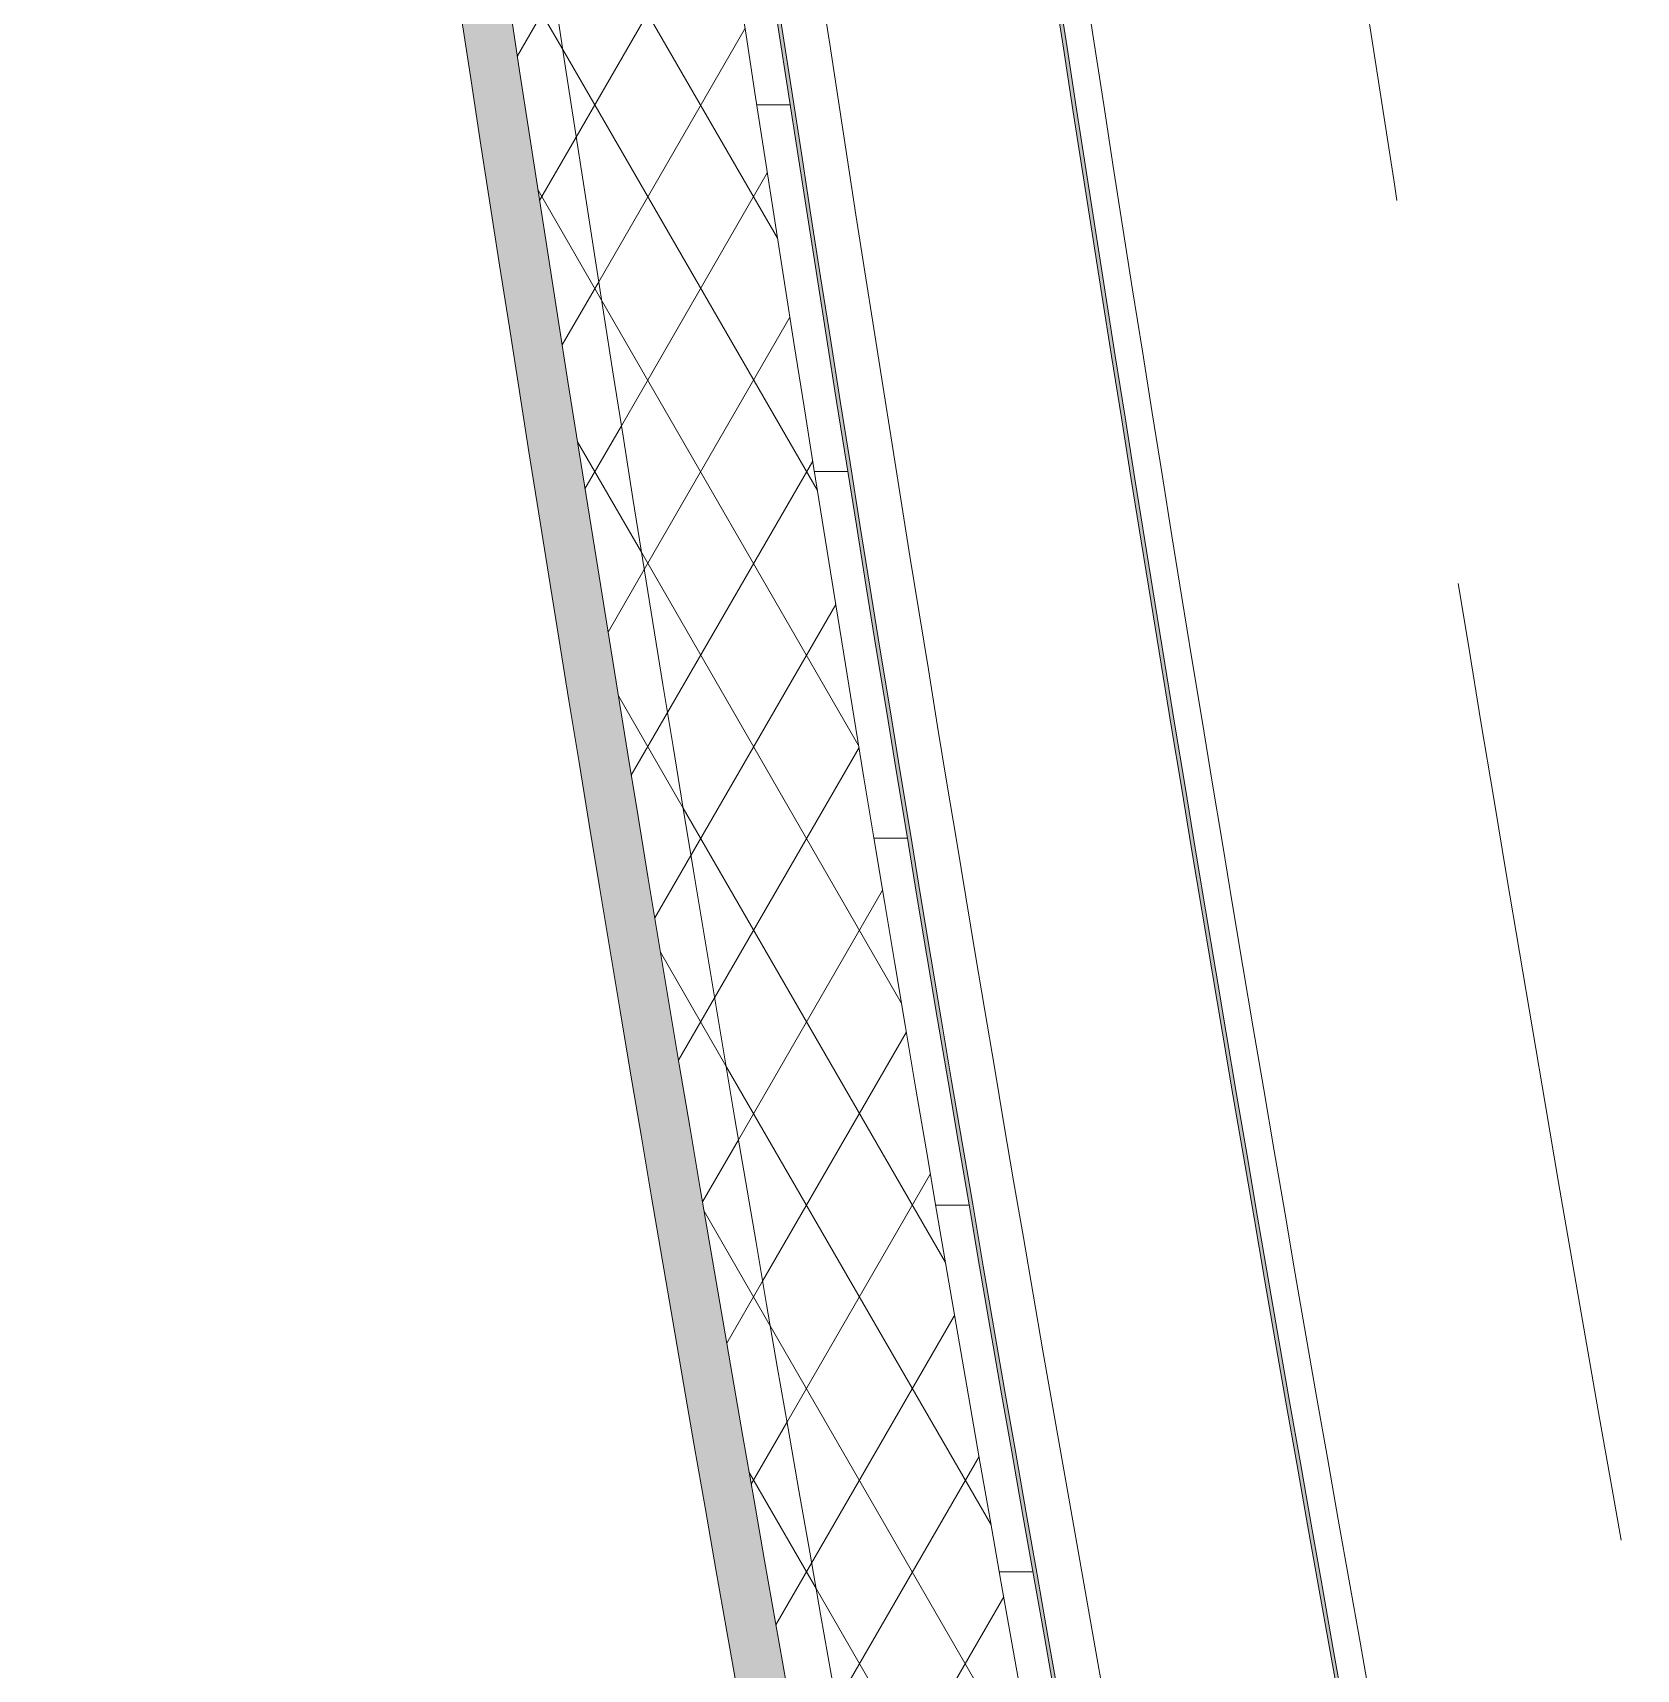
# Model space of a CAD drawing. Header units: millimetres. Extents: x -50172 to 74273, y -80883 to 11206.
# Drawn here: x -42569 to -41694, y -63853 to -62961 of the extents above; entities that cross this region are included whole.
import ezdxf
from ezdxf.enums import TextEntityAlignment as Align

# ---------------------------------------------------------------- set-up
doc = ezdxf.new("R2010")
doc.units = ezdxf.units.MM
doc.header["$MEASUREMENT"] = 0
doc.linetypes.add('Double Dashed', pattern=[1093.611073, 529.166651, -211.666656, 141.111112, -211.666656])
for name, color, linetype in [('A-25-M_Wall_Ext', 7, 'Continuous'), ('New_A-15-MG_Structural_Grid_Phase_2', 7, 'Continuous'), ('New_A-20-M_Floor_Slab', 7, 'Continuous'), ('New_A-25-M_Wall_Int', 7, 'Continuous')]:
    doc.layers.add(name, color=color, linetype=linetype)
for name, color, linetype, lineweight in [('A-25-M_Wall_Ext_Pen_No__1', 7, 'Continuous', 13), ('New_A-20-M_Floor_Slab_Pen_No__89', 8, 'Continuous', 20), ('New_A-25-M_Wall_Int_Pen_No__1', 7, 'Continuous', 13)]:
    doc.layers.add(name, color=color, linetype=linetype, lineweight=lineweight)
for name, color, linetype, lineweight, true_color in [('A-25-M_Wall_Ext_Pen_No__107', 7, 'Continuous', 15, 0xa6a6a6), ('New_A-15-MG_Structural_Grid_Phase_2_Pen_No__222', 7, 'Continuous', 13, 0x65af33), ('New_A-25-M_Wall_Int_Pen_No__81', 7, 'Continuous', 20, 0x6a6a6a)]:
    doc.layers.add(name, color=color, linetype=linetype, lineweight=lineweight, true_color=true_color)
doc.styles.add('GENERATED_STYLE_4', font='')
doc.styles.get('GENERATED_STYLE_4').set_extended_font_data('Swis721 BT')
pattern_1 = [(60, (0, 0), (-43.30127, 25), []), (120, (0, 0), (43.30127, 25), [])]

# ---------------------------------------------------------------- blocks, each defined once
blk = doc.blocks.new('Slab_72_1', base_point=(-42333.29, -61441.2))
at = {"layer": 'New_A-20-M_Floor_Slab_Pen_No__89', "linetype": 'Continuous', "flags": 128}
blk.add_lwpolyline([(-42333.29, -61441.2), (-41972.22, -61401.42), (-41891.31, -61215.87), (-38443.39, -62719.34), (-39389.38, -64888.81), (-38066.61, -65465.6), (-36669.45, -66074.83), (-37137.69, -67148.64), (-37136.69, -67149.07), (-38218.56, -69630.14, -0.146996), (-40926.49, -67202.74, -0.080916), (-41673.87, -65403.74, -0.028315)], format="xyb", close=True, dxfattribs=at)
blk = doc.blocks.new('Wall_59_1', base_point=(-41650.69, -61617.63))
at = {"layer": 'New_A-25-M_Wall_Int_Pen_No__81', "linetype": 'Continuous', "lineweight": 0, "true_color": 0x353535}
blk.add_hatch(color=250, dxfattribs=at).paths.add_polyline_path([(-41748.55, -61486.6, 0.021109), (-41260.46, -64578.96), (-41259.47, -64578.8, -0.021106), (-41747.49, -61487.06)])
at = {"layer": 'New_A-25-M_Wall_Int_Pen_No__1', "linetype": 'Continuous'}
for radius, start, end in [(37093.18, 186.548948, 191.387908), (37092.18, 186.551629, 191.387963)]:
    blk.add_arc((-4897.54, -57254.9), radius, start, end, dxfattribs=at)
blk = doc.blocks.new('Wall_158_1', base_point=(-42568.57, -61112.06))
at = {"layer": 'A-25-M_Wall_Ext_Pen_No__107', "linetype": 'Continuous', "lineweight": 0, "true_color": 0x535353}
for points in [[(-42248.23, -61079.38, 0.02926), (-41554.07, -65375.82), (-41552.13, -65375.36, -0.02926), (-42246.24, -61079.17)], [(-42399.45, -61094.81, 0.02927), (-41702.11, -65410.33), (-41700.16, -65409.87, -0.02927), (-42397.46, -61094.6)]]:
    blk.add_hatch(color=251, dxfattribs=at).paths.add_polyline_path(points)
at = {"layer": 'A-25-M_Wall_Ext_Pen_No__107', "linetype": 'Continuous'}
h = blk.add_hatch(dxfattribs=at)
h.set_pattern_fill('Plaster_0001', color=256, style=0, pattern_type=2)
h.set_pattern_definition([(99.1803, (0, 0), (170.98653, 27.63342), [0, -100]), (99.1803, (-93.47, 35.54), (170.98653, 27.63342), [0, -100])])
h.paths.add_polyline_path([(-42246.24, -61079.17, 0.02926), (-41552.13, -65375.36), (-41537.52, -65371.96, -0.029259), (-42231.32, -61077.65)])
h = blk.add_hatch(dxfattribs=at)
h.set_pattern_fill('Plywood_0001', color=256, style=0, pattern_type=2)
h.set_pattern_definition([(0, (0, 0), (0, 200), [])])
h.paths.add_polyline_path([(-42417.35, -61096.63, 0.029271), (-41719.64, -65414.41), (-41702.11, -65410.33, -0.02927), (-42399.45, -61094.81)])
h = blk.add_hatch(dxfattribs=at)
h.set_pattern_fill('Batt_Insulation_0001', color=256, style=0, pattern_type=2)
h.set_pattern_definition(pattern_1)
h.paths.add_polyline_path([(-42516.84, -61106.78, 0.029278), (-41817.04, -65437.12), (-41719.64, -65414.41, -0.029271), (-42417.35, -61096.63)])
blk.add_hatch(color=256, dxfattribs=at).paths.add_polyline_path([(-42568.57, -61112.06, 0.029282), (-41867.68, -65448.92), (-41841.39, -65442.79, -0.02928), (-42541.71, -61109.32)])
h = blk.add_hatch(dxfattribs=at)
h.set_pattern_fill('Batt_Insulation_0001', color=256, style=0, pattern_type=2)
h.set_pattern_definition(pattern_1)
h.paths.add_polyline_path([(-42541.71, -61109.32, 0.02928), (-41841.39, -65442.79), (-41817.04, -65437.12, -0.029278), (-42516.84, -61106.78)])
at = {"layer": 'A-25-M_Wall_Ext_Pen_No__1', "linetype": 'Continuous'}
for radius, end in [(37217.42, 192.529709), (37215.42, 192.529677), (37200.42, 192.529439), (37369.42, 192.532118), (37367.42, 192.532086), (37387.42, 192.532402), (37539.42, 192.534789), (37512.42, 192.534366), (37487.42, 192.533974)]:
    blk.add_arc((-5223.03, -57301.65), radius, 185.825796, end, dxfattribs=at)
blk = doc.blocks.new('Standard grid marker_26')
at = {"layer": 'New_A-15-MG_Structural_Grid_Phase_2_Pen_No__222', "linetype": 'Double Dashed'}
blk.add_arc((0, 0), 37050.42, 0, 16.800697, dxfattribs=at)
at = {"layer": 'New_A-15-MG_Structural_Grid_Phase_2_Pen_No__222', "style": 'GENERATED_STYLE_4'}
blk.add_attdef('AC_MarkerText_1', text='', height=350, rotation=160.71411, dxfattribs=at).set_placement((37050.42, -456.61), align=Align.MIDDLE_CENTER)

msp = doc.modelspace()

# ---------------------------------------------------------------- block references
at = {"layer": 'A-25-M_Wall_Ext', "color": 250, "lineweight": 50, "true_color": 0x2a2a2a}
msp.add_blockref('Wall_158_1', (-42568.57, -61112.06), dxfattribs=at)
at = {"layer": 'New_A-15-MG_Structural_Grid_Phase_2', "color": 8, "linetype": 'Continuous', "lineweight": 15, "zscale": 1000, "rotation": 175.7263039143517}
msp.add_blockref('Standard grid marker_26', (-5223.03, -57301.65), dxfattribs=at)
at = {"layer": 'New_A-20-M_Floor_Slab', "color": 8, "linetype": 'Continuous', "lineweight": 20}
msp.add_blockref('Slab_72_1', (-42333.29, -61441.2), dxfattribs=at)
at = {"layer": 'New_A-25-M_Wall_Int', "color": 250, "lineweight": 50, "true_color": 0x2a2a2a}
msp.add_blockref('Wall_59_1', (-41650.69, -61617.63), dxfattribs=at)

doc.saveas('drawing.dxf')
